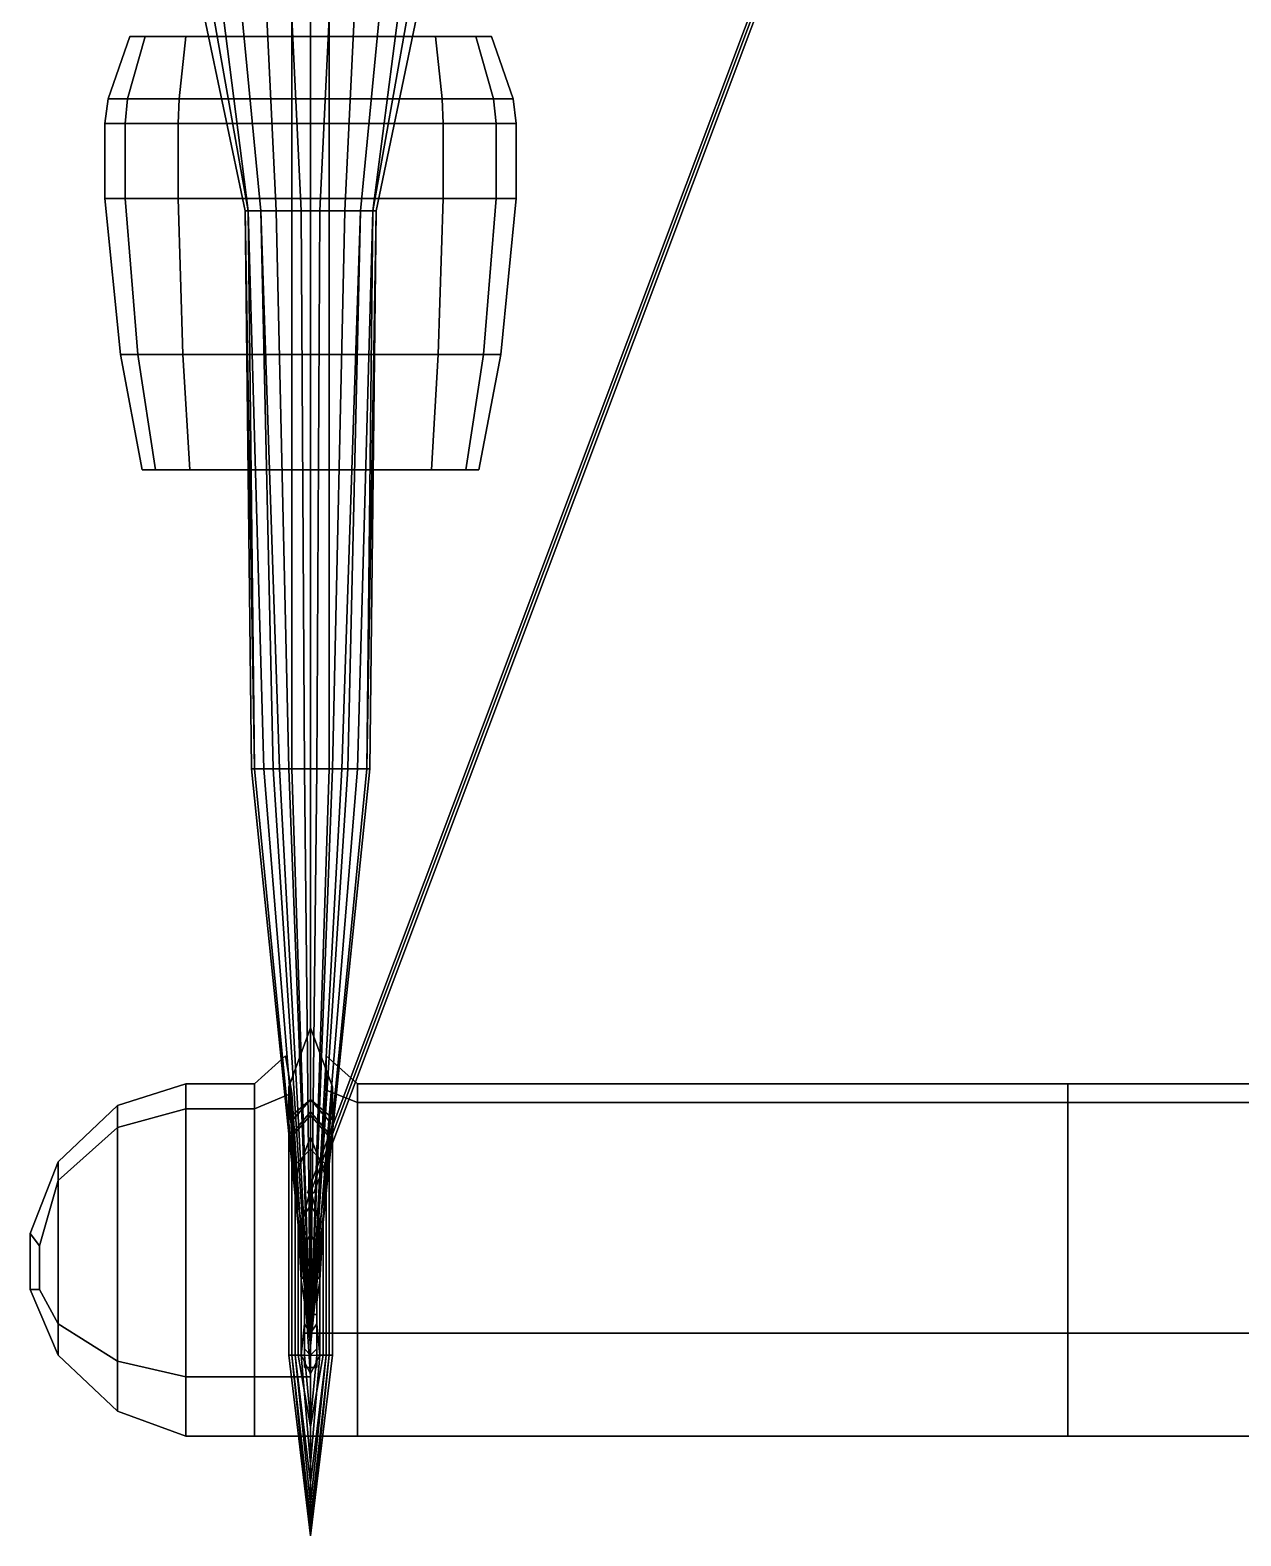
# Model space of a CAD drawing. Header units: millimetres. Extents: x -8 to 8, y -5.7 to 14.
# Drawn here: x -3.33 to 0.555, y -5.75 to -0.92 of the extents above; entities that cross this region are included whole.
import ezdxf

# ---------------------------------------------------------------- set-up
doc = ezdxf.new("R2010")
doc.units = ezdxf.units.MM
for name, color, linetype in [('hull_addons', 6, 'Continuous'), ('wing1', 5, 'Continuous'), ('wing2', 1, 'Continuous')]:
    doc.layers.add(name, color=color, linetype=linetype)

msp = doc.modelspace()

# ---------------------------------------------------------------- linework, layer by layer
for points in [[(-2.63, -1.5, 0.09), (-2.64, -1.5, 0.19), (-2.77, -0.88, 0.19), (-2.71, -0.88)], [(-2.64, -1.5, 0.46), (-2.63, -1.5, 0.55), (-2.74, -0.88, 0.55), (-2.77, -0.88, 0.46)], [(-2.64, -1.5, 0.19), (-2.64, -1.5, 0.46), (-2.77, -0.88, 0.46), (-2.77, -0.88, 0.19)], [(-2.63, -1.5, 0.55), (-2.59, -1.5, 0.65), (-2.65, -0.88, 0.63), (-2.74, -0.88, 0.55)], [(-2.59, -1.5, -0.03), (-2.63, -1.5, 0.09), (-2.71, -0.88), (-2.65, -0.88, -0.09)], [(-2.54, -1.5, -0.08), (-2.59, -1.5, -0.03), (-2.65, -0.88, -0.09), (-2.57, -0.88, -0.17)], [(-2.59, -1.5, 0.65), (-2.49, -1.5, 0.69), (-2.49, -0.88, 0.69), (-2.65, -0.88, 0.63)], [(-2.46, -1.5, -0.11), (-2.54, -1.5, -0.08), (-2.57, -0.88, -0.17), (-2.49, -0.88, -0.22)], [(-2.43, -1.5, -0.11), (-2.46, -1.5, -0.11), (-2.49, -0.88, -0.22), (-2.43, -0.88, -0.23)], [(-2.49, -1.5, 0.69), (-2.43, -1.5, 0.69), (-2.43, -0.88, 0.69), (-2.49, -0.88, 0.69)], [(-2.37, -0.88, 0.69), (-2.43, -0.88, 0.69), (-2.43, -1.5, 0.69), (-2.37, -1.5, 0.69)], [(-2.43, -0.88, -0.23), (-2.37, -0.88, -0.22), (-2.4, -1.5, -0.11), (-2.43, -1.5, -0.11)], [(-2.37, -0.88, -0.22), (-2.29, -0.88, -0.17), (-2.32, -1.5, -0.08), (-2.4, -1.5, -0.11)], [(-2.21, -0.88, 0.63), (-2.37, -0.88, 0.69), (-2.37, -1.5, 0.69), (-2.27, -1.5, 0.65)], [(-2.29, -0.88, -0.17), (-2.21, -0.88, -0.09), (-2.27, -1.5, -0.03), (-2.32, -1.5, -0.08)], [(-2.21, -0.88, -0.09), (-2.15, -0.88), (-2.23, -1.5, 0.09), (-2.27, -1.5, -0.03)], [(-2.12, -0.88, 0.55), (-2.21, -0.88, 0.63), (-2.27, -1.5, 0.65), (-2.23, -1.5, 0.55)], [(-2.15, -0.88), (-2.09, -0.88, 0.19), (-2.22, -1.5, 0.19), (-2.23, -1.5, 0.09)], [(-2.09, -0.88, 0.46), (-2.12, -0.88, 0.55), (-2.23, -1.5, 0.55), (-2.22, -1.5, 0.46)], [(-2.09, -0.88, 0.19), (-2.09, -0.88, 0.46), (-2.22, -1.5, 0.46), (-2.22, -1.5, 0.19)], [(-2.58, -3.29, 0.29), (-2.61, -3.29, 0.39), (-2.64, -1.5, 0.19), (-2.63, -1.5, 0.09)], [(-2.62, -3.29, 0.47), (-2.61, -3.29, 0.57), (-2.63, -1.5, 0.55), (-2.64, -1.5, 0.46)], [(-2.61, -3.29, 0.39), (-2.62, -3.29, 0.47), (-2.64, -1.5, 0.46), (-2.64, -1.5, 0.19)], [(-2.53, -3.29, 0.22), (-2.58, -3.29, 0.29), (-2.63, -1.5, 0.09), (-2.59, -1.5, -0.03)], [(-2.61, -3.29, 0.57), (-2.55, -3.29, 0.65), (-2.59, -1.5, 0.65), (-2.63, -1.5, 0.55)], [(-2.5, -3.29, 0.19), (-2.53, -3.29, 0.22), (-2.59, -1.5, -0.03), (-2.54, -1.5, -0.08)], [(-2.55, -3.29, 0.65), (-2.49, -3.29, 0.68), (-2.49, -1.5, 0.69), (-2.59, -1.5, 0.65)], [(-2.45, -3.29, 0.17), (-2.5, -3.29, 0.19), (-2.54, -1.5, -0.08), (-2.46, -1.5, -0.11)], [(-2.49, -3.29, 0.68), (-2.43, -3.29, 0.69), (-2.43, -1.5, 0.69), (-2.49, -1.5, 0.69)], [(-2.46, -1.5, -0.11), (-2.4, -1.5, -0.11), (-2.41, -3.29, 0.17), (-2.45, -3.29, 0.17)], [(-2.37, -1.5, 0.69), (-2.43, -1.5, 0.69), (-2.43, -3.29, 0.69), (-2.37, -3.29, 0.68)], [(-2.4, -1.5, -0.11), (-2.32, -1.5, -0.08), (-2.36, -3.29, 0.19), (-2.41, -3.29, 0.17)], [(-2.27, -1.5, 0.65), (-2.37, -1.5, 0.69), (-2.37, -3.29, 0.68), (-2.31, -3.29, 0.65)], [(-2.32, -1.5, -0.08), (-2.27, -1.5, -0.03), (-2.33, -3.29, 0.22), (-2.36, -3.29, 0.19)], [(-2.27, -1.5, -0.03), (-2.23, -1.5, 0.09), (-2.28, -3.29, 0.29), (-2.33, -3.29, 0.22)], [(-2.23, -1.5, 0.55), (-2.27, -1.5, 0.65), (-2.31, -3.29, 0.65), (-2.25, -3.29, 0.57)], [(-2.23, -1.5, 0.09), (-2.22, -1.5, 0.19), (-2.25, -3.29, 0.39), (-2.28, -3.29, 0.29)], [(-2.22, -1.5, 0.46), (-2.23, -1.5, 0.55), (-2.25, -3.29, 0.57), (-2.24, -3.29, 0.47)], [(-2.22, -1.5, 0.19), (-2.22, -1.5, 0.46), (-2.24, -3.29, 0.47), (-2.25, -3.29, 0.39)], [(-2.43, -5.14, 0.61), (-2.43, -5.14, 0.63), (-2.61, -3.29, 0.57), (-2.62, -3.29, 0.47)], [(-2.43, -5.14, 0.59), (-2.43, -5.14, 0.61), (-2.62, -3.29, 0.47), (-2.61, -3.29, 0.39)], [(-2.43, -5.14, 0.57), (-2.43, -5.14, 0.59), (-2.61, -3.29, 0.39), (-2.58, -3.29, 0.29)], [(-2.43, -5.14, 0.63), (-2.43, -5.14, 0.65), (-2.55, -3.29, 0.65), (-2.61, -3.29, 0.57)], [(-2.43, -5.14, 0.53), (-2.43, -5.14, 0.57), (-2.58, -3.29, 0.29), (-2.53, -3.29, 0.22)], [(-2.43, -5.14, 0.65), (-2.43, -5.14, 0.68), (-2.49, -3.29, 0.68), (-2.55, -3.29, 0.65)], [(-2.43, -5.14, 0.5), (-2.43, -5.14, 0.53), (-2.53, -3.29, 0.22), (-2.5, -3.29, 0.19)], [(-2.43, -5.14, 0.49), (-2.43, -5.14, 0.5), (-2.5, -3.29, 0.19), (-2.45, -3.29, 0.17)], [(-2.43, -5.14, 0.68), (-2.43, -5.14, 0.69), (-2.43, -3.29, 0.69), (-2.49, -3.29, 0.68)], [(-2.43, -5.14, 0.49), (-2.43, -5.14, 0.49), (-2.45, -3.29, 0.17), (-2.41, -3.29, 0.17)], [(-2.25, -3.29, 0.39), (-2.24, -3.29, 0.47), (-2.43, -5.14, 0.61), (-2.43, -5.14, 0.59)], [(-2.24, -3.29, 0.47), (-2.25, -3.29, 0.57), (-2.43, -5.14, 0.63), (-2.43, -5.14, 0.61)], [(-2.25, -3.29, 0.57), (-2.31, -3.29, 0.65), (-2.43, -5.14, 0.65), (-2.43, -5.14, 0.63)], [(-2.31, -3.29, 0.65), (-2.37, -3.29, 0.68), (-2.43, -5.14, 0.68), (-2.43, -5.14, 0.65)], [(-2.37, -3.29, 0.68), (-2.43, -3.29, 0.69), (-2.43, -5.14, 0.69), (-2.43, -5.14, 0.68)], [(-2.41, -3.29, 0.17), (-2.36, -3.29, 0.19), (-2.43, -5.14, 0.5), (-2.43, -5.14, 0.49)], [(-2.36, -3.29, 0.19), (-2.33, -3.29, 0.22), (-2.43, -5.14, 0.53), (-2.43, -5.14, 0.5)], [(-2.33, -3.29, 0.22), (-2.28, -3.29, 0.29), (-2.43, -5.14, 0.57), (-2.43, -5.14, 0.53)], [(-2.28, -3.29, 0.29), (-2.25, -3.29, 0.39), (-2.43, -5.14, 0.59), (-2.43, -5.14, 0.57)], [(-2.43, -4.35, 0.73), (-2.43, -4.12, 0.56), (-2.5, -4.31, 0.56), (-2.5, -4.41, 0.73)], [(-2.43, -4.12, 0.56), (-2.43, -4.4, 0.29), (-2.49, -4.47, 0.29), (-2.5, -4.31, 0.56)], [(-2.36, -4.31, 0.56), (-2.37, -4.47, 0.29), (-2.43, -4.4, 0.29), (-2.43, -4.12, 0.56)], [(-2.36, -4.41, 0.73), (-2.36, -4.31, 0.56), (-2.43, -4.12, 0.56), (-2.43, -4.35, 0.73)], [(-2.5, -4.41, 0.73), (-2.5, -4.31, 0.56), (-2.5, -5.17, 0.56), (-2.5, -5.17, 0.73)], [(-2.5, -4.31, 0.56), (-2.49, -4.47, 0.29), (-2.49, -5.17, 0.29), (-2.5, -5.17, 0.56)], [(-2.37, -5.17, 0.29), (-2.37, -4.47, 0.29), (-2.36, -4.31, 0.56), (-2.36, -5.17, 0.56)], [(-2.36, -5.17, 0.56), (-2.36, -4.31, 0.56), (-2.36, -4.41, 0.73), (-2.36, -5.17, 0.73)], [(-2.43, -4.35, 0.88), (-2.43, -4.35, 0.73), (-2.5, -4.41, 0.73), (-2.49, -4.42, 0.88)], [(-2.43, -4.39, 1.15), (-2.43, -4.35, 0.88), (-2.49, -4.42, 0.88), (-2.49, -4.46, 1.15)], [(-2.43, -4.51, 1.5), (-2.43, -4.39, 1.15), (-2.49, -4.46, 1.15), (-2.48, -4.56, 1.5)], [(-2.37, -4.42, 0.88), (-2.36, -4.41, 0.73), (-2.43, -4.35, 0.73), (-2.43, -4.35, 0.88)], [(-2.37, -4.46, 1.15), (-2.37, -4.42, 0.88), (-2.43, -4.35, 0.88), (-2.43, -4.39, 1.15)], [(-2.38, -4.56, 1.5), (-2.37, -4.46, 1.15), (-2.43, -4.39, 1.15), (-2.43, -4.51, 1.5)], [(-2.49, -4.42, 0.88), (-2.5, -4.41, 0.73), (-2.5, -5.17, 0.73), (-2.49, -5.17, 0.88)], [(-2.43, -4.4, 0.29), (-2.43, -4.47, 0.13), (-2.48, -4.6, 0.13), (-2.49, -4.47, 0.29)], [(-2.49, -4.46, 1.15), (-2.49, -4.42, 0.88), (-2.49, -5.17, 0.88), (-2.49, -5.17, 1.15)], [(-2.37, -4.47, 0.29), (-2.38, -4.6, 0.13), (-2.43, -4.47, 0.13), (-2.43, -4.4, 0.29)], [(-2.36, -5.17, 0.73), (-2.36, -4.41, 0.73), (-2.37, -4.42, 0.88), (-2.37, -5.17, 0.88)], [(-2.37, -5.17, 0.88), (-2.37, -4.42, 0.88), (-2.37, -4.46, 1.15), (-2.37, -5.17, 1.15)], [(-2.48, -4.56, 1.5), (-2.49, -4.46, 1.15), (-2.49, -5.17, 1.15), (-2.48, -5.17, 1.5)], [(-2.49, -4.47, 0.29), (-2.48, -4.6, 0.13), (-2.48, -5.17, 0.13), (-2.49, -5.17, 0.29)], [(-2.43, -4.47, 0.13), (-2.43, -4.64, -0.07), (-2.46, -4.75, -0.07), (-2.48, -4.6, 0.13)], [(-2.38, -4.6, 0.13), (-2.4, -4.75, -0.07), (-2.43, -4.64, -0.07), (-2.43, -4.47, 0.13)], [(-2.37, -5.17, 1.15), (-2.37, -4.46, 1.15), (-2.38, -4.56, 1.5), (-2.38, -5.17, 1.5)], [(-2.38, -5.17, 0.13), (-2.38, -4.6, 0.13), (-2.37, -4.47, 0.29), (-2.37, -5.17, 0.29)], [(-2.43, -4.69, 1.78), (-2.43, -4.51, 1.5), (-2.48, -4.56, 1.5), (-2.47, -4.75, 1.78)], [(-2.39, -4.75, 1.78), (-2.38, -4.56, 1.5), (-2.43, -4.51, 1.5), (-2.43, -4.69, 1.78)], [(-2.47, -4.75, 1.78), (-2.48, -4.56, 1.5), (-2.48, -5.17, 1.5), (-2.47, -5.17, 1.78)], [(-2.38, -5.17, 1.5), (-2.38, -4.56, 1.5), (-2.39, -4.75, 1.78), (-2.39, -5.17, 1.78)], [(-2.48, -4.6, 0.13), (-2.46, -4.75, -0.07), (-2.46, -5.17, -0.07), (-2.48, -5.17, 0.13)], [(-2.4, -5.17, -0.07), (-2.4, -4.75, -0.07), (-2.38, -4.6, 0.13), (-2.38, -5.17, 0.13)], [(-2.43, -4.64, -0.07), (-2.43, -4.78, -0.15), (-2.45, -4.82, -0.15), (-2.46, -4.75, -0.07)], [(-2.4, -4.75, -0.07), (-2.41, -4.82, -0.15), (-2.43, -4.78, -0.15), (-2.43, -4.64, -0.07)], [(-2.43, -4.87, 1.91), (-2.43, -4.69, 1.78), (-2.47, -4.75, 1.78), (-2.46, -4.93, 1.91)], [(-2.4, -4.93, 1.91), (-2.39, -4.75, 1.78), (-2.43, -4.69, 1.78), (-2.43, -4.87, 1.91)], [(-2.46, -4.93, 1.91), (-2.47, -4.75, 1.78), (-2.47, -5.17, 1.78), (-2.46, -5.17, 1.91)], [(-2.46, -4.75, -0.07), (-2.45, -4.82, -0.15), (-2.45, -5.17, -0.15), (-2.46, -5.17, -0.07)], [(-2.43, -4.78, -0.15), (-2.43, -4.87, -0.19), (-2.45, -4.9, -0.19), (-2.45, -4.82, -0.15)], [(-2.41, -4.82, -0.15), (-2.41, -4.9, -0.19), (-2.43, -4.87, -0.19), (-2.43, -4.78, -0.15)], [(-2.41, -5.17, -0.15), (-2.41, -4.82, -0.15), (-2.4, -4.75, -0.07), (-2.4, -5.17, -0.07)], [(-2.39, -5.17, 1.78), (-2.39, -4.75, 1.78), (-2.4, -4.93, 1.91), (-2.4, -5.17, 1.91)], [(-2.45, -4.82, -0.15), (-2.45, -4.9, -0.19), (-2.45, -5.21, -0.19), (-2.45, -5.17, -0.15)], [(-2.41, -5.21, -0.19), (-2.41, -4.9, -0.19), (-2.41, -4.82, -0.15), (-2.41, -5.17, -0.15)], [(-2.43, -5, 1.95), (-2.43, -4.87, 1.91), (-2.46, -4.93, 1.91), (-2.45, -5, 1.94)], [(-2.43, -4.87, -0.19), (-2.43, -5.04, -0.26), (-2.45, -5.04, -0.24), (-2.45, -4.9, -0.19)], [(-2.41, -4.9, -0.19), (-2.41, -5.04, -0.24), (-2.43, -5.04, -0.26), (-2.43, -4.87, -0.19)], [(-2.41, -5, 1.94), (-2.4, -4.93, 1.91), (-2.43, -4.87, 1.91), (-2.43, -5, 1.95)], [(-2.45, -4.9, -0.19), (-2.45, -5.04, -0.24), (-2.45, -5.1, -0.24), (-2.45, -5.15, -0.19)], [(-2.41, -5.1, -0.24), (-2.41, -5.04, -0.24), (-2.41, -4.9, -0.19), (-2.41, -5.15, -0.19)], [(-2.45, -5, 1.94), (-2.46, -4.93, 1.91), (-2.46, -5.17, 1.91), (-2.45, -5.07, 1.94)], [(-2.4, -5.17, 1.91), (-2.4, -4.93, 1.91), (-2.41, -5, 1.94), (-2.41, -5.07, 1.94)], [(-2.43, -5.1, 1.95), (-2.43, -5, 1.95), (-2.45, -5, 1.94), (-2.45, -5.07, 1.94)], [(-2.41, -5.07, 1.94), (-2.41, -5, 1.94), (-2.43, -5, 1.95), (-2.43, -5.1, 1.95)], [(-2.45, -5.07, 1.94), (-2.46, -5.17, 1.91), (-2.43, -5.23, 1.91), (-2.43, -5.1, 1.95)], [(-2.45, -5.1, -0.24), (-2.45, -5.04, -0.24), (-2.43, -5.04, -0.26), (-2.43, -5.1, -0.26)], [(-2.43, -5.1, -0.26), (-2.43, -5.04, -0.26), (-2.41, -5.04, -0.24), (-2.41, -5.1, -0.24)], [(-2.43, -5.1, 1.95), (-2.43, -5.23, 1.91), (-2.4, -5.17, 1.91), (-2.41, -5.07, 1.94)], [(-2.45, -5.15, -0.19), (-2.45, -5.1, -0.24), (-2.43, -5.1, -0.26), (-2.43, -5.17, -0.19)], [(-2.43, -5.17, -0.19), (-2.43, -5.1, -0.26), (-2.41, -5.1, -0.24), (-2.41, -5.15, -0.19)], [(-2.5, -5.17, 0.73), (-2.5, -5.17, 0.56), (-2.43, -5.75, 0.56), (-2.43, -5.75, 0.73)], [(-2.5, -5.17, 0.56), (-2.49, -5.17, 0.29), (-2.43, -5.71, 0.29), (-2.43, -5.75, 0.56)], [(-2.49, -5.17, 0.88), (-2.5, -5.17, 0.73), (-2.43, -5.75, 0.73), (-2.43, -5.75, 0.88)], [(-2.49, -5.17, 0.29), (-2.48, -5.17, 0.13), (-2.43, -5.65, 0.13), (-2.43, -5.71, 0.29)], [(-2.49, -5.17, 1.15), (-2.49, -5.17, 0.88), (-2.43, -5.75, 0.88), (-2.43, -5.7, 1.15)], [(-2.48, -5.17, 1.5), (-2.49, -5.17, 1.15), (-2.43, -5.7, 1.15), (-2.43, -5.58, 1.5)], [(-2.48, -5.17, 0.13), (-2.46, -5.17, -0.07), (-2.43, -5.52, -0.07), (-2.43, -5.65, 0.13)], [(-2.47, -5.17, 1.78), (-2.48, -5.17, 1.5), (-2.43, -5.58, 1.5), (-2.43, -5.4, 1.78)], [(-2.46, -5.17, 1.91), (-2.47, -5.17, 1.78), (-2.43, -5.4, 1.78), (-2.43, -5.23, 1.91)], [(-2.46, -5.17, -0.07), (-2.45, -5.17, -0.15), (-2.43, -5.38, -0.15), (-2.43, -5.52, -0.07)], [(-2.45, -5.21, -0.19), (-2.45, -5.17, -0.19), (-2.43, -5.17, -0.19), (-2.43, -5.21, -0.19)], [(-2.45, -5.17, -0.15), (-2.45, -5.21, -0.19), (-2.43, -5.21, -0.19), (-2.43, -5.38, -0.15)], [(-2.43, -5.58, 1.5), (-2.43, -5.7, 1.15), (-2.37, -5.17, 1.15), (-2.38, -5.17, 1.5)], [(-2.43, -5.75, 0.56), (-2.43, -5.71, 0.29), (-2.37, -5.17, 0.29), (-2.36, -5.17, 0.56)], [(-2.43, -5.71, 0.29), (-2.43, -5.65, 0.13), (-2.38, -5.17, 0.13), (-2.37, -5.17, 0.29)], [(-2.43, -5.21, -0.19), (-2.43, -5.17, -0.19), (-2.41, -5.17, -0.19), (-2.41, -5.21, -0.19)], [(-2.43, -5.38, -0.15), (-2.43, -5.21, -0.19), (-2.41, -5.21, -0.19), (-2.41, -5.17, -0.15)], [(-2.43, -5.52, -0.07), (-2.43, -5.38, -0.15), (-2.41, -5.17, -0.15), (-2.4, -5.17, -0.07)], [(-2.43, -5.65, 0.13), (-2.43, -5.52, -0.07), (-2.4, -5.17, -0.07), (-2.38, -5.17, 0.13)], [(-2.43, -5.75, 0.88), (-2.43, -5.75, 0.73), (-2.36, -5.17, 0.73), (-2.37, -5.17, 0.88)], [(-2.43, -5.75, 0.73), (-2.43, -5.75, 0.56), (-2.36, -5.17, 0.56), (-2.36, -5.17, 0.73)], [(-2.43, -5.7, 1.15), (-2.43, -5.75, 0.88), (-2.37, -5.17, 0.88), (-2.37, -5.17, 1.15)], [(-2.43, -5.4, 1.78), (-2.43, -5.58, 1.5), (-2.38, -5.17, 1.5), (-2.39, -5.17, 1.78)], [(-2.43, -5.23, 1.91), (-2.43, -5.4, 1.78), (-2.39, -5.17, 1.78), (-2.4, -5.17, 1.91)]]:
    msp.add_3dface(points)
at = {"layer": 'hull_addons'}
for points in [[(-3.01, -0.94, 0.31), (-2.9603, -0.94, 0.1572), (-3.017, -1.14, 0.116), (-3.08, -1.14, 0.31)], [(-2.9603, -0.94, 0.4628), (-3.01, -0.94, 0.31), (-3.08, -1.14, 0.31), (-3.017, -1.14, 0.504)], [(-2.9603, -0.94, 0.1572), (-2.8303, -0.94, 0.0627), (-2.852, -1.14, -0.0038), (-3.017, -1.14, 0.116)], [(-2.8303, -0.94, 0.5573), (-2.9603, -0.94, 0.4628), (-3.017, -1.14, 0.504), (-2.852, -1.14, 0.6238)], [(-1.8997, -0.94, 0.1572), (-2.9603, -0.94, 0.1572), (-3.01, -0.94, 0.31), (-1.85, -0.94, 0.31)], [(-1.85, -0.94, 0.31), (-3.01, -0.94, 0.31), (-2.9603, -0.94, 0.4628), (-1.8997, -0.94, 0.4628)], [(-2.0297, -0.94, 0.0627), (-2.8303, -0.94, 0.0627), (-2.9603, -0.94, 0.1572), (-1.8997, -0.94, 0.1572)], [(-1.8997, -0.94, 0.4628), (-2.9603, -0.94, 0.4628), (-2.8303, -0.94, 0.5573), (-2.0297, -0.94, 0.5573)], [(-2.8303, -0.94, 0.0627), (-2.0297, -0.94, 0.0627), (-2.008, -1.14, -0.0038), (-2.852, -1.14, -0.0038)], [(-2.0297, -0.94, 0.5573), (-2.8303, -0.94, 0.5573), (-2.852, -1.14, 0.6238), (-2.008, -1.14, 0.6238)], [(-2.0297, -0.94, 0.0627), (-1.8997, -0.94, 0.1572), (-1.843, -1.14, 0.116), (-2.008, -1.14, -0.0038)], [(-1.8997, -0.94, 0.4628), (-2.0297, -0.94, 0.5573), (-2.008, -1.14, 0.6238), (-1.843, -1.14, 0.504)], [(-1.8997, -0.94, 0.1572), (-1.85, -0.94, 0.31), (-1.78, -1.14, 0.31), (-1.843, -1.14, 0.116)], [(-1.85, -0.94, 0.31), (-1.8997, -0.94, 0.4628), (-1.843, -1.14, 0.504), (-1.78, -1.14, 0.31)], [(-3.08, -1.14, 0.31), (-3.017, -1.14, 0.116), (-3.0251, -1.22, 0.1102), (-3.09, -1.22, 0.31)], [(-3.017, -1.14, 0.504), (-3.08, -1.14, 0.31), (-3.09, -1.22, 0.31), (-3.0251, -1.22, 0.5098)], [(-3.017, -1.14, 0.116), (-2.852, -1.14, -0.0038), (-2.8551, -1.22, -0.0134), (-3.0251, -1.22, 0.1102)], [(-2.852, -1.14, 0.6238), (-3.017, -1.14, 0.504), (-3.0251, -1.22, 0.5098), (-2.8551, -1.22, 0.6334)], [(-2.852, -1.14, -0.0038), (-2.008, -1.14, -0.0038), (-2.0049, -1.22, -0.0134), (-2.8551, -1.22, -0.0134)], [(-2.008, -1.14, 0.6238), (-2.852, -1.14, 0.6238), (-2.8551, -1.22, 0.6334), (-2.0049, -1.22, 0.6334)], [(-2.008, -1.14, -0.0038), (-1.843, -1.14, 0.116), (-1.8349, -1.22, 0.1102), (-2.0049, -1.22, -0.0134)], [(-1.843, -1.14, 0.504), (-2.008, -1.14, 0.6238), (-2.0049, -1.22, 0.6334), (-1.8349, -1.22, 0.5098)], [(-1.843, -1.14, 0.116), (-1.78, -1.14, 0.31), (-1.77, -1.22, 0.31), (-1.8349, -1.22, 0.1102)], [(-1.78, -1.14, 0.31), (-1.843, -1.14, 0.504), (-1.8349, -1.22, 0.5098), (-1.77, -1.22, 0.31)], [(-3.0251, -1.46, 0.1102), (-3.09, -1.46, 0.31), (-3.09, -1.22, 0.31), (-3.0251, -1.22, 0.1102)], [(-3.09, -1.46, 0.31), (-3.0251, -1.46, 0.5098), (-3.0251, -1.22, 0.5098), (-3.09, -1.22, 0.31)], [(-2.8551, -1.46, -0.0134), (-3.0251, -1.46, 0.1102), (-3.0251, -1.22, 0.1102), (-2.8551, -1.22, -0.0134)], [(-3.0251, -1.46, 0.5098), (-2.8551, -1.46, 0.6334), (-2.8551, -1.22, 0.6334), (-3.0251, -1.22, 0.5098)], [(-2.0049, -1.46, -0.0134), (-2.8551, -1.46, -0.0134), (-2.8551, -1.22, -0.0134), (-2.0049, -1.22, -0.0134)], [(-2.8551, -1.46, 0.6334), (-2.0049, -1.46, 0.6334), (-2.0049, -1.22, 0.6334), (-2.8551, -1.22, 0.6334)], [(-1.8349, -1.46, 0.1102), (-2.0049, -1.46, -0.0134), (-2.0049, -1.22, -0.0134), (-1.8349, -1.22, 0.1102)], [(-2.0049, -1.46, 0.6334), (-1.8349, -1.46, 0.5098), (-1.8349, -1.22, 0.5098), (-2.0049, -1.22, 0.6334)], [(-1.77, -1.46, 0.31), (-1.8349, -1.46, 0.1102), (-1.8349, -1.22, 0.1102), (-1.77, -1.22, 0.31)], [(-1.8349, -1.46, 0.5098), (-1.77, -1.46, 0.31), (-1.77, -1.22, 0.31), (-1.8349, -1.22, 0.5098)], [(-3.09, -1.46, 0.31), (-3.0251, -1.46, 0.1102), (-2.9846, -1.96, 0.1395), (-3.04, -1.96, 0.31)], [(-3.0251, -1.46, 0.5098), (-3.09, -1.46, 0.31), (-3.04, -1.96, 0.31), (-2.9846, -1.96, 0.4805)], [(-3.0251, -1.46, 0.1102), (-2.8551, -1.46, -0.0134), (-2.8396, -1.96, 0.0342), (-2.9846, -1.96, 0.1395)], [(-2.8551, -1.46, 0.6334), (-3.0251, -1.46, 0.5098), (-2.9846, -1.96, 0.4805), (-2.8396, -1.96, 0.5858)], [(-2.8551, -1.46, -0.0134), (-2.0049, -1.46, -0.0134), (-2.0204, -1.96, 0.0342), (-2.8396, -1.96, 0.0342)], [(-2.0049, -1.46, 0.6334), (-2.8551, -1.46, 0.6334), (-2.8396, -1.96, 0.5858), (-2.0204, -1.96, 0.5858)], [(-2.0049, -1.46, -0.0134), (-1.8349, -1.46, 0.1102), (-1.8754, -1.96, 0.1395), (-2.0204, -1.96, 0.0342)], [(-1.8349, -1.46, 0.5098), (-2.0049, -1.46, 0.6334), (-2.0204, -1.96, 0.5858), (-1.8754, -1.96, 0.4805)], [(-1.8349, -1.46, 0.1102), (-1.77, -1.46, 0.31), (-1.82, -1.96, 0.31), (-1.8754, -1.96, 0.1395)], [(-1.77, -1.46, 0.31), (-1.8349, -1.46, 0.5098), (-1.8754, -1.96, 0.4805), (-1.82, -1.96, 0.31)], [(-3.04, -1.96, 0.31), (-2.9846, -1.96, 0.1395), (-2.928, -2.33, 0.1807), (-2.97, -2.33, 0.31)], [(-2.9846, -1.96, 0.4805), (-3.04, -1.96, 0.31), (-2.97, -2.33, 0.31), (-2.928, -2.33, 0.4393)], [(-2.9846, -1.96, 0.1395), (-2.8396, -1.96, 0.0342), (-2.818, -2.33, 0.1008), (-2.928, -2.33, 0.1807)], [(-2.8396, -1.96, 0.5858), (-2.9846, -1.96, 0.4805), (-2.928, -2.33, 0.4393), (-2.818, -2.33, 0.5192)], [(-2.8396, -1.96, 0.0342), (-2.0204, -1.96, 0.0342), (-2.042, -2.33, 0.1008), (-2.818, -2.33, 0.1008)], [(-2.0204, -1.96, 0.5858), (-2.8396, -1.96, 0.5858), (-2.818, -2.33, 0.5192), (-2.042, -2.33, 0.5192)], [(-2.0204, -1.96, 0.0342), (-1.8754, -1.96, 0.1395), (-1.932, -2.33, 0.1807), (-2.042, -2.33, 0.1008)], [(-1.8754, -1.96, 0.4805), (-2.0204, -1.96, 0.5858), (-2.042, -2.33, 0.5192), (-1.932, -2.33, 0.4393)], [(-1.8754, -1.96, 0.1395), (-1.82, -1.96, 0.31), (-1.89, -2.33, 0.31), (-1.932, -2.33, 0.1807)], [(-1.82, -1.96, 0.31), (-1.8754, -1.96, 0.4805), (-1.932, -2.33, 0.4393), (-1.89, -2.33, 0.31)], [(-1.89, -2.33, 0.31), (-2.97, -2.33, 0.31), (-2.928, -2.33, 0.1807), (-1.932, -2.33, 0.1807)], [(-1.932, -2.33, 0.4393), (-2.928, -2.33, 0.4393), (-2.97, -2.33, 0.31), (-1.89, -2.33, 0.31)], [(-1.932, -2.33, 0.1807), (-2.928, -2.33, 0.1807), (-2.818, -2.33, 0.1008), (-2.042, -2.33, 0.1008)], [(-2.042, -2.33, 0.5192), (-2.818, -2.33, 0.5192), (-2.928, -2.33, 0.4393), (-1.932, -2.33, 0.4393)]]:
    msp.add_3dface(points, dxfattribs=at)
at = {"layer": 'wing1'}
for points in [[(0, 1.82, 1.11), (-0.01, 1.82, 1.1), (-2.44, -4.65, 1.64), (-2.43, -4.65, 1.65)], [(-0.01, 1.82, 1.1), (0, 1.82, 1.09), (-2.43, -4.65, 1.63), (-2.44, -4.65, 1.64)], [(0.01, 1.82, 1.1), (0, 1.82, 1.11), (-2.43, -4.65, 1.65), (-2.42, -4.65, 1.64)], [(0, 1.82, 1.09), (0.01, 1.82, 1.1), (-2.42, -4.65, 1.64), (-2.43, -4.65, 1.63)], [(-2.61, -4.38, 0.62), (-2.49, -4.33, 0.62), (-2.51, -4.21, 0.56), (-2.61, -4.3, 0.56)], [(-2.61, -4.3, 0.56), (-2.51, -4.21, 0.56), (-2.49, -4.33, 0.5), (-2.61, -4.38, 0.5)], [(-2.38, -4.32, 0.62), (-2.28, -4.36, 0.62), (-2.28, -4.3, 0.56), (-2.38, -4.21, 0.56)], [(-2.38, -4.21, 0.56), (-2.28, -4.3, 0.56), (-2.28, -4.36, 0.5), (-2.38, -4.32, 0.5)], [(-3.05, -4.44, 0.61), (-2.83, -4.38, 0.61), (-2.83, -4.3, 0.56), (-3.05, -4.37, 0.56)], [(-3.05, -4.37, 0.56), (-2.83, -4.3, 0.56), (-2.83, -4.38, 0.51), (-3.05, -4.44, 0.51)], [(-2.83, -4.38, 0.61), (-2.61, -4.38, 0.62), (-2.61, -4.3, 0.56), (-2.83, -4.3, 0.56)], [(-2.83, -4.3, 0.56), (-2.61, -4.3, 0.56), (-2.61, -4.38, 0.5), (-2.83, -4.38, 0.51)], [(-2.61, -5.24, 0.62), (-2.43, -5.24, 0.62), (-2.49, -4.33, 0.62), (-2.61, -4.38, 0.62)], [(-2.61, -4.38, 0.5), (-2.49, -4.33, 0.5), (-2.43, -5.24, 0.5), (-2.61, -5.24, 0.5)], [(-2.43, -5.1, 0.62), (-2.28, -5.1, 0.62), (-2.28, -4.36, 0.62), (-2.38, -4.32, 0.62)], [(-2.38, -4.32, 0.5), (-2.28, -4.36, 0.5), (-2.28, -5.1, 0.5), (-2.43, -5.1, 0.5)], [(-2.28, -4.36, 0.62), (0, -4.36, 0.62), (0, -4.3, 0.56), (-2.28, -4.3, 0.56)], [(-2.28, -4.3, 0.56), (0, -4.3, 0.56), (0, -4.36, 0.49), (-2.28, -4.36, 0.5)], [(-3.24, -4.61, 0.6), (-3.05, -4.44, 0.61), (-3.05, -4.37, 0.56), (-3.24, -4.55, 0.56)], [(-3.24, -4.55, 0.56), (-3.05, -4.37, 0.56), (-3.05, -4.44, 0.51), (-3.24, -4.61, 0.52)], [(-3.05, -5.19, 0.61), (-2.83, -5.24, 0.61), (-2.83, -4.38, 0.61), (-3.05, -4.44, 0.61)], [(-3.05, -4.44, 0.51), (-2.83, -4.38, 0.51), (-2.83, -5.24, 0.51), (-3.05, -5.19, 0.51)], [(-2.83, -5.24, 0.61), (-2.61, -5.24, 0.62), (-2.61, -4.38, 0.62), (-2.83, -4.38, 0.61)], [(-2.83, -4.38, 0.51), (-2.61, -4.38, 0.5), (-2.61, -5.24, 0.5), (-2.83, -5.24, 0.51)], [(-2.28, -5.1, 0.62), (0, -5.1, 0.62), (0, -4.36, 0.62), (-2.28, -4.36, 0.62)], [(-2.28, -4.36, 0.5), (0, -4.36, 0.49), (0, -5.1, 0.49), (-2.28, -5.1, 0.5)], [(-3.24, -5.07, 0.6), (-3.05, -5.19, 0.61), (-3.05, -4.44, 0.61), (-3.24, -4.61, 0.6)], [(-3.24, -4.61, 0.52), (-3.05, -4.44, 0.51), (-3.05, -5.19, 0.51), (-3.24, -5.07, 0.52)], [(-3.3, -4.82, 0.59), (-3.24, -4.61, 0.6), (-3.24, -4.55, 0.56), (-3.33, -4.78, 0.56)], [(-3.33, -4.78, 0.56), (-3.24, -4.55, 0.56), (-3.24, -4.61, 0.52), (-3.3, -4.82, 0.53)], [(-3.3, -4.96, 0.59), (-3.24, -5.07, 0.6), (-3.24, -4.61, 0.6), (-3.3, -4.82, 0.59)], [(-3.3, -4.82, 0.53), (-3.24, -4.61, 0.52), (-3.24, -5.07, 0.52), (-3.3, -4.96, 0.53)], [(-3.33, -4.96, 0.56), (-3.3, -4.96, 0.59), (-3.3, -4.82, 0.59), (-3.33, -4.78, 0.56)], [(-3.3, -4.96, 0.53), (-3.33, -4.96, 0.56), (-3.33, -4.78, 0.56), (-3.3, -4.82, 0.53)], [(-3.24, -5.17, 0.56), (-3.24, -5.07, 0.6), (-3.3, -4.96, 0.59), (-3.33, -4.96, 0.56)], [(-3.24, -5.07, 0.52), (-3.24, -5.17, 0.56), (-3.33, -4.96, 0.56), (-3.3, -4.96, 0.53)], [(-3.05, -5.35, 0.56), (-3.05, -5.19, 0.61), (-3.24, -5.07, 0.6), (-3.24, -5.17, 0.56)], [(-3.05, -5.19, 0.51), (-3.05, -5.35, 0.56), (-3.24, -5.17, 0.56), (-3.24, -5.07, 0.52)], [(-2.28, -5.43, 0.56), (-2.28, -5.1, 0.62), (-2.43, -5.1, 0.62), (-2.43, -5.43, 0.56)], [(-2.28, -5.1, 0.5), (-2.28, -5.43, 0.56), (-2.43, -5.43, 0.56), (-2.43, -5.1, 0.5)], [(0, -5.43, 0.56), (0, -5.1, 0.62), (-2.28, -5.1, 0.62), (-2.28, -5.43, 0.56)], [(0, -5.1, 0.49), (0, -5.43, 0.56), (-2.28, -5.43, 0.56), (-2.28, -5.1, 0.5)], [(-2.83, -5.43, 0.56), (-2.83, -5.24, 0.61), (-3.05, -5.19, 0.61), (-3.05, -5.35, 0.56)], [(-2.83, -5.24, 0.51), (-2.83, -5.43, 0.56), (-3.05, -5.35, 0.56), (-3.05, -5.19, 0.51)], [(-2.61, -5.43, 0.56), (-2.61, -5.24, 0.62), (-2.83, -5.24, 0.61), (-2.83, -5.43, 0.56)], [(-2.61, -5.24, 0.5), (-2.61, -5.43, 0.56), (-2.83, -5.43, 0.56), (-2.83, -5.24, 0.51)], [(-2.43, -5.43, 0.56), (-2.43, -5.24, 0.62), (-2.61, -5.24, 0.62), (-2.61, -5.43, 0.56)], [(-2.43, -5.24, 0.5), (-2.43, -5.43, 0.56), (-2.61, -5.43, 0.56), (-2.61, -5.24, 0.5)]]:
    msp.add_3dface(points, dxfattribs=at)
at = {"layer": 'wing2'}
for points in [[(-0.01, 1.82, 1.1), (0, 1.82, 1.11), (2.43, -4.65, 1.65), (2.42, -4.65, 1.64)], [(0, 1.82, 1.09), (-0.01, 1.82, 1.1), (2.42, -4.65, 1.64), (2.43, -4.65, 1.63)], [(0, 1.82, 1.11), (0.01, 1.82, 1.1), (2.44, -4.65, 1.64), (2.43, -4.65, 1.65)], [(0.01, 1.82, 1.1), (0, 1.82, 1.09), (2.43, -4.65, 1.63), (2.44, -4.65, 1.64)], [(2.28, -4.3, 0.56), (0, -4.3, 0.56), (0, -4.36, 0.49), (2.28, -4.36, 0.5)], [(2.28, -4.36, 0.62), (0, -4.36, 0.62), (0, -4.3, 0.56), (2.28, -4.3, 0.56)], [(2.28, -4.36, 0.5), (0, -4.36, 0.49), (0, -5.1, 0.49), (2.28, -5.1, 0.5)], [(2.28, -5.1, 0.62), (0, -5.1, 0.62), (0, -4.36, 0.62), (2.28, -4.36, 0.62)], [(0, -5.1, 0.49), (0, -5.43, 0.56), (2.28, -5.43, 0.56), (2.28, -5.1, 0.5)], [(0, -5.43, 0.56), (0, -5.1, 0.62), (2.28, -5.1, 0.62), (2.28, -5.43, 0.56)]]:
    msp.add_3dface(points, dxfattribs=at)

doc.saveas('drawing.dxf')
